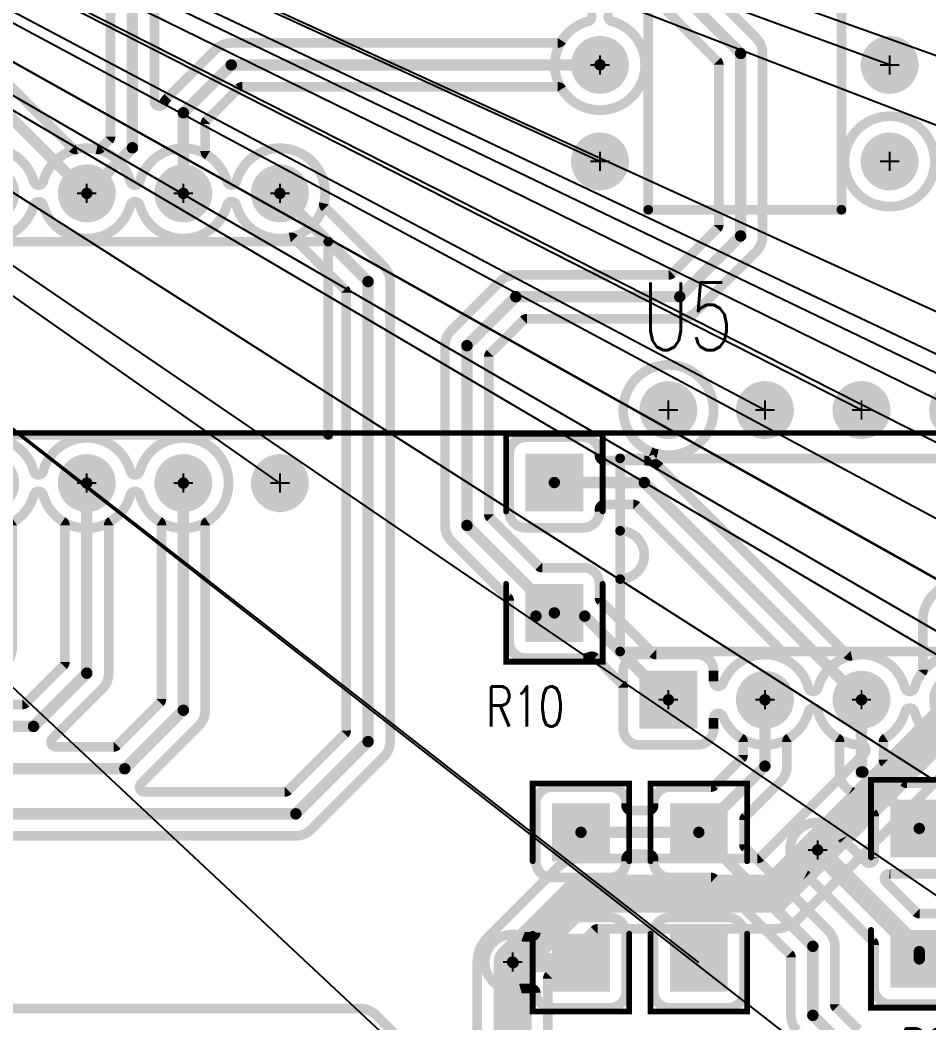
# Model space of a CAD drawing. Extents: x -6 to 155, y -5 to 91.
# Drawn here: x 77.44 to 101.35, y 27.2 to 53.58 of the extents above; entities that cross this region are included whole.
import ezdxf

# ---------------------------------------------------------------- set-up
doc = ezdxf.new("R2010")
doc.units = 0
for name, pattern in [('SIG_17', [2, 1, 1]), ('SIG_18', [2, 1, 1]), ('SIG_19', [2, 1, 1]), ('SIG_20', [2, 1, 1]), ('SIG_21', [2, 1, 1]), ('SIG_22', [2, 1, 1]), ('SIG_23', [2, 1, 1]), ('SIG_55', [2, 1, 1]), ('SIG_56', [2, 1, 1]), ('SIG_58', [2, 1, 1])]:
    doc.linetypes.add(name, pattern=pattern)
for name, color, linetype in [('2D_LINE_02', 4, 'CONTINUOUS'), ('2D_LINE_26', 3, 'CONTINUOUS'), ('DRIL_PLTE_THRU_01', 56, 'CONTINUOUS'), ('DRIL_PLTE_THRU_02', 136, 'CONTINUOUS'), ('DRIL_SYMBOL', 254, 'CONTINUOUS'), ('LINK_00', 6, 'CONTINUOUS'), ('PADS_BOT', 4, 'CONTINUOUS'), ('PADS_INNER', 2, 'CONTINUOUS'), ('PADS_TOP', 2, 'CONTINUOUS'), ('PART_NAME_01', 254, 'CONTINUOUS'), ('PART_TOP_2DLINE_00', 3, 'CONTINUOUS'), ('PART_TOP_2DLINE_01', 3, 'CONTINUOUS'), ('POUR_OUTLINE_01', 56, 'CONTINUOUS'), ('POUR_PADTHERM_01', 56, 'CONTINUOUS'), ('POUR_PADTHERM_02', 136, 'CONTINUOUS'), ('POUR_VOID_01', 56, 'CONTINUOUS'), ('POUR_VOID_02', 136, 'CONTINUOUS'), ('TRACE_01', 2, 'CONTINUOUS'), ('TRACE_02', 4, 'CONTINUOUS'), ('VIAPTS', 2, 'CONTINUOUS')]:
    doc.layers.add(name, color=color, linetype=linetype)
doc.styles.add('W0$2', font='simplex', dxfattribs={"width": 0.75})
doc.styles.add('W0$254', font='simplex', dxfattribs={"width": 0.75})

# ---------------------------------------------------------------- blocks, each defined once
blk = doc.blocks.new('DRAWING_17')
at = {"layer": '2D_LINE_02', "const_width": 0.1}
blk.add_lwpolyline([(0.545, 0), (78.475, 0), (78.475, -36.475), (0.545, -36.475)], close=True, dxfattribs=at)
blk = doc.blocks.new('DRAWING_39')
at = {"layer": '2D_LINE_26', "const_width": 0.1}
blk.add_lwpolyline([(-2, 0), (78.475, 0), (78.475, -36.475), (-2, -36.475)], close=True, dxfattribs=at)
blk = doc.blocks.new('POUR_VOID_154')
at = {"layer": 'POUR_VOID_02', "const_width": 0.254}
for points in [[(116.212, 40.193, 0.764635), (116.212, 39.947, -1.461345), (114.895, 38.164, 0.257032), (114.788, 38.223), (106.492, 38.223, 0.198912), (106.402, 38.186), (105.554, 37.338, 0.198912), (105.517, 37.248), (105.517, 36.532, 0.257032), (105.576, 36.425, -0.187436), (106.087, 35.732, 0.764635), (106.333, 35.732, -7.497387), (106.333, 35.108, 0.764635), (106.087, 35.108, -0.764634), (103.793, 35.108, 0.764635), (103.547, 35.108, -0.764634), (101.253, 35.108, 0.764635), (101.007, 35.108, -0.187436), (100.496, 34.415, 0.257032)], [(95.948, 42.688), (102.022, 36.614, 0.257031), (102.139, 36.58, -0.110923), (102.661, 36.58, 0.257031), (102.778, 36.614), (102.986, 36.822, 0.198912), (103.023, 36.912), (103.023, 44.327, 0.559619), (102.838, 44.44, -0.475553), (101.153, 45.188, 0.764635), (100.907, 45.188, -0.764634), (98.613, 45.188, 0.764635)], [(104.177, 44.298), (104.177, 37.842, 0.799777), (104.419, 37.787, -0.085765), (104.532, 37.948), (105.792, 39.208, -0.198912), (106.2, 39.377), (114.788, 39.377, 0.257032), (114.895, 39.436, -0.187436), (115.588, 39.947, 0.764635), (115.588, 40.193, -0.676141)]]:
    blk.add_lwpolyline(points, format="xyb", dxfattribs=at)
blk = doc.blocks.new('POUR_VOID_151')
at = {"layer": 'POUR_VOID_02', "const_width": 0.254}
blk.add_lwpolyline([(116.511, 29.72, 1), (118.889, 29.72, 1)], format="xyb", close=True, dxfattribs=at)
blk = doc.blocks.new('POUR_VOID_148')
at = {"layer": 'POUR_VOID_02', "const_width": 0.254}
blk.add_lwpolyline([(122.331, 36.26, 1), (124.709, 36.26, 1)], format="xyb", close=True, dxfattribs=at)
blk = doc.blocks.new('POUR_VOID_126')
at = {"layer": 'POUR_VOID_02', "const_width": 0.254}
blk.add_lwpolyline([(98.713, 28.112, -0.764634), (101.007, 28.112, 0.764635), (101.253, 28.112, -0.764634), (103.547, 28.112, 0.764635), (103.793, 28.112, -7.497387), (103.793, 27.488, 0.764635), (103.547, 27.488, -0.764634), (101.253, 27.488, 0.764635), (101.007, 27.488, -0.764634), (98.713, 27.488, 0.764635)], format="xyb", dxfattribs=at)
blk = doc.blocks.new('POUR_VOID_124')
at = {"layer": 'POUR_VOID_02', "const_width": 0.254}
for points in [[(125.78, 20.994), (122.28, 17.495), (121.13, 16.345, -0.198912), (120.475, 16.073), (115.837, 16.073, 0.198912), (115.747, 16.036), (114.564, 14.853, 0.198912), (114.527, 14.763), (114.527, 1.4, -0.198912), (114.255, 0.745), (110.755, -2.755, -0.198912), (110.1, -3.027), (43.8, -3.027, -0.198912)], [(112.673, 1.837), (112.673, 15.2, -0.198912), (112.945, 15.855), (114.745, 17.655, -0.198912), (115.4, 17.927), (120.038, 17.927, 0.198912), (120.128, 17.964), (120.97, 18.805), (122.858, 20.694, 0.665011), (122.77, 20.911, -0.336066), (121.633, 21.788, 0.764635), (121.387, 21.788, -0.721576), (119.134, 21.663, 0.827623), (118.889, 21.617), (118.889, 21.338, -0.414214), (118.462, 20.911), (116.938, 20.911, -0.414214), (116.511, 21.338), (116.511, 22.862, -0.414214), (116.938, 23.289), (118.462, 23.289, -0.414214), (118.889, 22.862), (118.889, 22.583, 0.827623), (119.134, 22.537, -0.721576), (121.387, 22.412, 0.764635), (121.633, 22.412, -0.764634), (123.927, 22.412, 0.764635), (124.173, 22.412, -1.571186), (125.817, 21.02, 0.08878)]]:
    blk.add_lwpolyline(points, format="xyb", dxfattribs=at)
blk = doc.blocks.new('POUR_OUTLINE_98')
for name in ['POUR_VOID_126', 'POUR_VOID_154', 'POUR_VOID_148', 'POUR_VOID_151', 'POUR_VOID_124']:
    blk.add_blockref(name, (0, 0))
blk = doc.blocks.new('POUR_PADTHERM_184')
at = {"layer": 'POUR_PADTHERM_02'}
for points in [[(107.48, 28.562), (107.48, 28.562, 1), (107.48, 28.562), (107.48, 28.562, 1), (107.48, 28.562)], [(106.718, 27.8), (106.718, 27.8, 1), (106.718, 27.8), (106.718, 27.8, 1), (106.718, 27.8)], [(108.242, 27.8), (108.242, 27.8, 1), (108.242, 27.8), (108.242, 27.8, 1), (108.242, 27.8)], [(107.48, 27.038), (107.48, 27.038, 1), (107.48, 27.038), (107.48, 27.038, 1), (107.48, 27.038)]]:
    blk.add_lwpolyline(points, format="xyb", dxfattribs=at)
blk = doc.blocks.new('POUR_PADTHERM_188')
at = {"layer": 'POUR_PADTHERM_02'}
for points in [[(123.52, 39.562), (123.52, 39.562, 1), (123.52, 39.562), (123.52, 39.562, 1), (123.52, 39.562)], [(122.758, 38.8), (122.758, 38.8, 1), (122.758, 38.8), (122.758, 38.8, 1), (122.758, 38.8)], [(124.282, 38.8), (124.282, 38.8, 1), (124.282, 38.8), (124.282, 38.8, 1), (124.282, 38.8)], [(123.52, 38.038), (123.52, 38.038, 1), (123.52, 38.038), (123.52, 38.038, 1), (123.52, 38.038)]]:
    blk.add_lwpolyline(points, format="xyb", dxfattribs=at)
blk = doc.blocks.new('POUR_PADTHERM_189')
at = {"layer": 'POUR_PADTHERM_02'}
for points in [[(115.9, 37.022), (115.9, 37.022, 1), (115.9, 37.022), (115.9, 37.022, 1), (115.9, 37.022)], [(115.138, 36.26), (115.138, 36.26, 1), (115.138, 36.26), (115.138, 36.26, 1), (115.138, 36.26)], [(116.662, 36.26), (116.662, 36.26, 1), (116.662, 36.26), (116.662, 36.26, 1), (116.662, 36.26)], [(115.9, 35.498), (115.9, 35.498, 1), (115.9, 35.498), (115.9, 35.498, 1), (115.9, 35.498)]]:
    blk.add_lwpolyline(points, format="xyb", dxfattribs=at)
blk = doc.blocks.new('POUR_PADTHERM_192')
at = {"layer": 'POUR_PADTHERM_02'}
for points in [[(120.24, 30.482), (120.24, 30.482, 1), (120.24, 30.482), (120.24, 30.482, 1), (120.24, 30.482)], [(119.478, 29.72), (119.478, 29.72, 1), (119.478, 29.72), (119.478, 29.72, 1), (119.478, 29.72)], [(121.002, 29.72), (121.002, 29.72, 1), (121.002, 29.72), (121.002, 29.72, 1), (121.002, 29.72)], [(120.24, 28.958), (120.24, 28.958, 1), (120.24, 28.958), (120.24, 28.958, 1), (120.24, 28.958)]]:
    blk.add_lwpolyline(points, format="xyb", dxfattribs=at)
blk = doc.blocks.new('POUR_PADTHERM_193')
at = {"layer": 'POUR_PADTHERM_02'}
for points in [[(122.78, 30.482), (122.78, 30.482, 1), (122.78, 30.482), (122.78, 30.482, 1), (122.78, 30.482)], [(122.018, 29.72), (122.018, 29.72, 1), (122.018, 29.72), (122.018, 29.72, 1), (122.018, 29.72)], [(123.542, 29.72), (123.542, 29.72, 1), (123.542, 29.72), (123.542, 29.72, 1), (123.542, 29.72)], [(122.78, 28.958), (122.78, 28.958, 1), (122.78, 28.958), (122.78, 28.958, 1), (122.78, 28.958)]]:
    blk.add_lwpolyline(points, format="xyb", dxfattribs=at)
blk = doc.blocks.new('POUR_HEADER_0')
for name in ['POUR_OUTLINE_98', 'POUR_PADTHERM_188', 'POUR_PADTHERM_189', 'POUR_PADTHERM_192', 'POUR_PADTHERM_193', 'POUR_PADTHERM_184']:
    blk.add_blockref(name, (-33.2, -64.3))
blk = doc.blocks.new('POUR_VOID_61')
at = {"layer": 'POUR_VOID_01', "const_width": 0.254}
for points in [[(126.272, 22.812, -1.208665), (124.173, 21.788, 0.764635), (123.927, 21.788, -0.187436), (123.416, 21.095, 0.257032), (123.357, 20.988), (123.357, 20.526, 0.198912), (123.394, 20.436), (123.89, 19.941, 0.198912), (123.98, 19.904), (125.062, 19.904, -0.414214)], [(125.062, 17.525), (123.538, 17.525, -0.011297), (123.519, 17.526, 0.684644), (123.423, 17.309), (124.221, 16.512, 0.198912), (124.311, 16.475), (125.062, 16.475, -0.414214)], [(125.062, 14.096), (123.538, 14.096, -0.414214), (123.111, 14.524), (123.111, 15.654, 0.198912), (123.074, 15.744), (121.35, 17.468, 0.086184), (121.314, 17.493, -1.420303), (122.282, 18.461, 0.086184), (122.307, 18.425), (122.895, 17.838, 0.684644), (123.111, 17.933, -0.011297), (123.111, 17.953), (123.111, 19.035, 0.198912), (123.074, 19.125), (122.519, 19.679, 0.066102), (122.493, 19.7, -0.268546), (122.203, 20.2), (122.203, 20.988, 0.257032), (122.144, 21.095, -0.187436), (121.633, 21.788, 0.764635), (121.387, 21.788, -0.187436), (120.876, 21.095, 0.257032), (120.817, 20.988), (120.817, 20.355, -0.198912), (120.648, 19.946), (119.726, 19.025, 0.198912), (119.689, 18.935), (119.689, 18.294, 0.198912), (119.726, 18.204), (121.908, 16.023, -0.198912), (122.077, 15.614), (122.077, 14.092, 0.198912), (122.114, 14.002), (122.702, 13.414, 0.198912)], [(121.092, 13.392, -0.198912), (120.923, 13.8), (120.923, 15.323, 0.198912), (120.886, 15.413), (118.91, 17.388, 0.198912), (118.82, 17.425), (117.738, 17.425, -0.414214), (117.311, 17.852), (117.311, 17.91, 0.414214), (117.184, 18.037), (116.716, 18.037, 0.414214), (116.589, 17.91), (116.589, 17.852, -0.414214), (116.162, 17.425), (114.638, 17.425, -0.414214), (114.211, 17.852), (114.211, 19.377, -0.414214), (114.638, 19.804), (116.162, 19.804, -0.414214), (116.589, 19.377), (116.589, 19.319, 0.414214), (116.716, 19.192), (117.184, 19.192, 0.414214), (117.311, 19.319), (117.311, 19.377, -0.414214), (117.738, 19.804), (118.82, 19.804, 0.198912), (118.91, 19.841), (119.626, 20.556, 0.198912), (119.663, 20.646), (119.663, 20.988, 0.257032), (119.604, 21.095, -0.158862), (119.134, 21.663, 0.827623), (118.889, 21.617), (118.889, 21.338, -0.414214), (118.462, 20.911), (116.938, 20.911, -0.414214), (116.511, 21.338), (116.511, 22.42, 0.198912), (116.474, 22.51), (115.777, 23.207, 0.310382), (115.635, 23.233, -0.104987), (115.462, 23.196), (113.938, 23.196, -0.414214), (113.511, 23.623), (113.511, 24.706, 0.198912), (113.474, 24.796), (111.992, 26.277, -0.198912), (111.823, 26.686), (111.823, 31.415, -0.198912), (111.992, 31.823), (113.277, 33.108, -0.198912), (113.686, 33.277), (117.708, 33.277, 0.198912), (117.798, 33.314), (118.986, 34.502, 0.198912), (119.023, 34.592), (119.023, 38.808, 0.198912), (118.986, 38.898), (117.158, 40.726, 0.198912)], [(116.212, 40.193, 0.764635), (116.212, 39.947, -7.497387), (115.588, 39.947, 0.764635), (115.588, 40.193, -0.764634)], [(117.768, 41.748), (120.008, 39.508, -0.198912), (120.177, 39.1), (120.177, 34.3, -0.198912), (120.008, 33.892), (118.408, 32.292, -0.198912), (118, 32.123), (113.977, 32.123, 0.198912), (113.887, 32.086), (113.014, 31.213, 0.198912), (112.977, 31.123), (112.977, 26.977, 0.198912), (113.014, 26.887), (114.29, 25.612, 0.198912), (114.38, 25.575), (115.462, 25.575, -0.414214), (115.889, 25.148), (115.889, 24.78, 0.198912), (115.926, 24.69), (117.29, 23.326, 0.198912), (117.38, 23.289), (118.462, 23.289, -0.414214), (118.889, 22.862), (118.889, 22.583, 0.827623), (119.134, 22.537, -0.361639), (120.469, 23.267, 0.740503), (120.583, 23.481), (116.864, 27.2, 0.198912), (116.774, 27.237), (116.016, 27.237, 0.414214), (115.889, 27.11), (115.889, 27.052, -0.414214), (115.462, 26.625), (113.938, 26.625, -0.414214), (113.511, 27.052), (113.511, 28.576, -0.414214), (113.938, 29.004), (115.462, 29.004, -0.414214), (115.889, 28.576), (115.889, 28.519, 0.414214), (116.016, 28.392), (117.066, 28.392, -0.043622), (117.166, 28.383, 0.20296), (117.262, 28.405, 0.202959), (117.326, 28.329, -0.079392), (117.474, 28.223), (122.402, 23.294, 0.257031), (122.519, 23.26, -0.401311), (123.927, 22.412, 0.764635), (124.173, 22.412, -0.094476), (124.368, 22.812, 0.161887), (124.393, 22.888), (124.393, 24.2, -0.198912), (124.665, 24.855), (126.865, 27.055, -0.198912)]]:
    blk.add_lwpolyline(points, format="xyb", dxfattribs=at)
blk = doc.blocks.new('POUR_VOID_57')
at = {"layer": 'POUR_VOID_01', "const_width": 0.254}
for points in [[(98.713, 35.732, -0.764634), (101.007, 35.732, 0.764635), (101.253, 35.732, -0.764634), (103.547, 35.732, 0.764635), (103.793, 35.732, -0.764634), (106.087, 35.732, 0.764635), (106.333, 35.732, -0.978115), (108.64, 35.159, 0.257031), (108.674, 35.042), (110.208, 33.508, -0.198912), (110.377, 33.1), (110.377, 21, -0.198912), (110.208, 20.592), (108.308, 18.692, -0.198912), (107.9, 18.523), (83.785, 18.523, -0.198912)], [(33.492, 13.977), (109.6, 13.977, -0.198912), (110.008, 13.808), (114.762, 9.054, 0.198912), (114.852, 9.017), (119.447, 9.017, 0.283718), (119.56, 9.087, -0.629371), (122.162, 9.041, 0.293284), (122.277, 8.967), (132.123, 8.967, 0.293284)]]:
    blk.add_lwpolyline(points, format="xyb", dxfattribs=at)
blk = doc.blocks.new('POUR_VOID_47')
at = {"layer": 'POUR_VOID_01', "const_width": 0.254}
blk.add_lwpolyline([(122.331, 36.26, 1), (124.709, 36.26, 1)], format="xyb", close=True, dxfattribs=at)
blk = doc.blocks.new('POUR_VOID_45')
at = {"layer": 'POUR_VOID_01', "const_width": 0.254}
blk.add_lwpolyline([(119.689, 15.947), (119.689, 14.424, -0.414214), (119.262, 13.996), (117.738, 13.996, -0.414214), (117.311, 14.424), (117.311, 15.947, -0.414214), (117.738, 16.375), (119.262, 16.375, -0.414214)], format="xyb", close=True, dxfattribs=at)
blk = doc.blocks.new('POUR_VOID_44')
at = {"layer": 'POUR_VOID_01', "const_width": 0.254}
blk.add_lwpolyline([(116.589, 15.947), (116.589, 14.424, -0.414214), (116.162, 13.996), (114.638, 13.996, -0.392155), (114.212, 14.391, 0.392155), (114.086, 14.508), (113.844, 14.508, 0.072462), (113.807, 14.503, -1.414824), (113.877, 15.872, 0.098098), (113.926, 15.863), (114.086, 15.863, 0.392155), (114.212, 15.98, -0.392155), (114.638, 16.375), (116.162, 16.375, -0.414214)], format="xyb", close=True, dxfattribs=at)
blk = doc.blocks.new('POUR_VOID_29')
at = {"layer": 'POUR_VOID_01', "const_width": 0.254}
blk.add_lwpolyline([(117.237, 28.625, -25.475415), (117.414, 28.566, 0.220877), (117.309, 28.546, 0.220877)], format="xyb", close=True, dxfattribs=at)
blk = doc.blocks.new('POUR_OUTLINE_22')
for name in ['POUR_VOID_57', 'POUR_VOID_61', 'POUR_VOID_47', 'POUR_VOID_29', 'POUR_VOID_44', 'POUR_VOID_45']:
    blk.add_blockref(name, (0, 0))
blk = doc.blocks.new('POUR_OUTLINE_90')
at = {"layer": 'POUR_OUTLINE_01', "const_width": 0.254}
blk.add_lwpolyline([(104.363, 22.117), (104.363, 26.688, 0.257032), (104.304, 26.795, -0.187436), (103.793, 27.488, 0.764635), (103.547, 27.488, -0.187436), (103.036, 26.795, 0.257032), (102.977, 26.688), (102.977, 22.8, -0.198912), (102.808, 22.392), (101.495, 21.079, 0.668179), (101.585, 20.862), (103.108, 20.862, 0.198912), (103.198, 20.899), (104.326, 22.027, 0.198912)], format="xyb", close=True, dxfattribs=at)
blk = doc.blocks.new('POUR_OUTLINE_91')
at = {"layer": 'POUR_OUTLINE_01', "const_width": 0.254}
blk.add_lwpolyline([(101.823, 23.092), (101.823, 26.688, 0.257032), (101.764, 26.795, -0.187436), (101.253, 27.488, 0.764635), (101.007, 27.488, -0.187436), (100.496, 26.795, 0.257032), (100.437, 26.688), (100.437, 23.46, -0.198912), (100.268, 23.052), (99.41, 22.194, 0.668179), (99.5, 21.977), (100.708, 21.977, 0.198912), (100.798, 22.014), (101.786, 23.002, 0.198912)], format="xyb", close=True, dxfattribs=at)
blk = doc.blocks.new('POUR_OUTLINE_97')
at = {"layer": 'POUR_OUTLINE_01', "const_width": 0.254}
blk.add_lwpolyline([(109.223, 21.292), (109.223, 32.808, 0.198912), (109.186, 32.898), (107.858, 34.226, 0.257031), (107.741, 34.26, -0.401311), (106.333, 35.108, 0.764635), (106.087, 35.108, -0.764634), (103.793, 35.108, 0.764635), (103.547, 35.108, -0.764634), (101.253, 35.108, 0.764635), (101.007, 35.108, -0.764634), (98.713, 35.108, 0.764635), (98.467, 35.108, -0.187436), (97.956, 34.415, 0.257032), (97.897, 34.308), (97.897, 32.9, -0.198912), (97.728, 32.492), (96.313, 31.077, -0.07275), (96.179, 30.977, 0.549084), (96.164, 30.763, -0.036835), (96.228, 30.708), (97.728, 29.208, -0.155437), (97.889, 28.897, 0.214895), (97.947, 28.81, -0.189754), (98.467, 28.112, 0.764635), (98.713, 28.112, -0.764634), (101.007, 28.112, 0.764635), (101.253, 28.112, -0.764634), (103.547, 28.112, 0.764635), (103.793, 28.112, -1.461345), (105.576, 26.795, 0.257032), (105.517, 26.688), (105.517, 21.825, -0.198912), (105.348, 21.417), (103.825, 19.894, 0.668179), (103.915, 19.677), (107.608, 19.677, 0.198912), (107.698, 19.714), (109.186, 21.202, 0.198912)], format="xyb", close=True, dxfattribs=at)
blk = doc.blocks.new('POUR_OUTLINE_10')
at = {"layer": 'POUR_OUTLINE_01', "const_width": 0.254}
blk.add_lwpolyline([(109.223, 21.292), (109.223, 32.808, 0.198912), (109.186, 32.898), (107.858, 34.226, 0.257031), (107.741, 34.26, -0.401311), (106.333, 35.108, 0.764635), (106.087, 35.108, -0.764634), (103.793, 35.108, 0.764635), (103.547, 35.108, -0.764634), (101.253, 35.108, 0.764635), (101.007, 35.108, -0.764634), (98.713, 35.108, 0.764635), (98.467, 35.108, -0.187436), (97.956, 34.415, 0.257032), (97.897, 34.308), (97.897, 32.9, -0.198912), (97.728, 32.492), (96.313, 31.077, -0.07275), (96.179, 30.977, 0.549084), (96.164, 30.763, -0.036835), (96.228, 30.708), (97.728, 29.208, -0.155437), (97.889, 28.897, 0.214895), (97.947, 28.81, -0.189754), (98.467, 28.112, 0.764635), (98.713, 28.112, -0.764634), (101.007, 28.112, 0.764635), (101.253, 28.112, -0.764634), (103.547, 28.112, 0.764635), (103.793, 28.112, -1.461345), (105.576, 26.795, 0.257032), (105.517, 26.688), (105.517, 21.825, -0.198912), (105.348, 21.417), (103.825, 19.894, 0.668179), (103.915, 19.677), (107.608, 19.677, 0.198912), (107.698, 19.714), (109.186, 21.202, 0.198912)], format="xyb", close=True, dxfattribs=at)
blk = doc.blocks.new('POUR_PADTHERM_20')
at = {"layer": 'POUR_PADTHERM_01'}
for points in [[(107.48, 28.562), (107.48, 28.562, 1), (107.48, 28.562), (107.48, 28.562, 1), (107.48, 28.562)], [(106.718, 27.8), (106.718, 27.8, 1), (106.718, 27.8), (106.718, 27.8, 1), (106.718, 27.8)], [(108.242, 27.8), (108.242, 27.8, 1), (108.242, 27.8), (108.242, 27.8, 1), (108.242, 27.8)], [(107.48, 27.038), (107.48, 27.038, 1), (107.48, 27.038), (107.48, 27.038, 1), (107.48, 27.038)]]:
    blk.add_lwpolyline(points, format="xyb", dxfattribs=at)
blk = doc.blocks.new('POUR_HEADER_1')
for name in ['POUR_OUTLINE_22', 'POUR_OUTLINE_97', 'POUR_OUTLINE_10', 'POUR_PADTHERM_20', 'POUR_OUTLINE_91', 'POUR_OUTLINE_90']:
    blk.add_blockref(name, (-32.3, -65.7))
blk = doc.blocks.new('SMOOTH_0$254')
at = {"const_width": 0.127}
blk.add_lwpolyline([(-0.0635, 0, 1), (0.0635, 0, 1)], format="xyb", close=True, dxfattribs=at)
blk = doc.blocks.new('PART_BODY_TOP_44')
at = {"layer": 'PART_TOP_2DLINE_00', "const_width": 0.254}
blk.add_lwpolyline([(-1.27, 1.27), (16.51, 1.27), (16.51, 6.35), (-1.27, 6.35)], close=True, dxfattribs=at)
at = {"layer": 'PART_TOP_2DLINE_01', "const_width": 0.254}
blk.add_lwpolyline([(-1.27, 4.445), (-1.27, 4.445, -1), (-1.27, 3.175), (-1.27, 3.175)], format="xyb", dxfattribs=at)
at = {"layer": 'PART_TOP_2DLINE_00'}
for p in [(-1.27, 6.35), (16.51, 6.35), (-1.27, 1.27), (16.51, 1.27)]:
    blk.add_blockref('SMOOTH_0$254', p, dxfattribs=at)
at = {"layer": 'PART_TOP_2DLINE_01'}
for p in [(-1.27, 4.445), (-1.27, 4.445), (-1.27, 3.175), (-1.27, 3.175)]:
    blk.add_blockref('SMOOTH_0$254', p, dxfattribs=at)
blk = doc.blocks.new('DRIL_SYMBOL_0$889')
at = {"layer": 'DRIL_SYMBOL', "const_width": 0.0508}
for points in [[(0, -0.254), (0, 0.254)], [(-0.254, 0), (0.254, 0)]]:
    blk.add_lwpolyline(points, dxfattribs=at)
blk = doc.blocks.new('DRIL_HOLE_0$889')
at = {"const_width": 0.4445}
blk.add_lwpolyline([(-0.22225, 0, 1), (0.22225, 0, 1)], format="xyb", close=True, dxfattribs=at)
blk.add_blockref('DRIL_SYMBOL_0$889', (0, 0))
blk = doc.blocks.new('PAD_1')
at = {"const_width": 0.762}
blk.add_lwpolyline([(0, -0.381, 1), (0, 0.381, 1)], format="xyb", close=True, dxfattribs=at)
blk = doc.blocks.new('PAD_2')
at = {"const_width": 1.524}
blk.add_lwpolyline([(-0.762, 0), (0.762, 0)], dxfattribs=at)
blk = doc.blocks.new('STK_TOP_14')
at = {"layer": 'DRIL_PLTE_THRU_01'}
blk.add_blockref('DRIL_HOLE_0$889', (0, 0), dxfattribs=at)
at = {"layer": 'DRIL_PLTE_THRU_02'}
blk.add_blockref('DRIL_HOLE_0$889', (0, 0), dxfattribs=at)
at = {"layer": 'PADS_BOT'}
blk.add_blockref('PAD_2', (0, 0), dxfattribs=at)
at = {"layer": 'PADS_INNER'}
blk.add_blockref('PAD_1', (0, 0), dxfattribs=at)
at = {"layer": 'PADS_TOP'}
blk.add_blockref('PAD_2', (0, 0), dxfattribs=at)
blk = doc.blocks.new('STK_TOP_13')
at = {"layer": 'DRIL_PLTE_THRU_01'}
blk.add_blockref('DRIL_HOLE_0$889', (0, 0), dxfattribs=at)
at = {"layer": 'DRIL_PLTE_THRU_02'}
blk.add_blockref('DRIL_HOLE_0$889', (0, 0), dxfattribs=at)
at = {"layer": 'PADS_BOT'}
blk.add_blockref('PAD_1', (0, 0), dxfattribs=at)
at = {"layer": 'PADS_INNER'}
blk.add_blockref('PAD_1', (0, 0), dxfattribs=at)
at = {"layer": 'PADS_TOP'}
blk.add_blockref('PAD_1', (0, 0), dxfattribs=at)
blk = doc.blocks.new('SYM_TOP_26')
for name, p in [('STK_TOP_13', (0, 7.62)), ('STK_TOP_13', (2.54, 7.62)), ('STK_TOP_13', (5.08, 7.62)), ('STK_TOP_13', (7.62, 7.62)), ('STK_TOP_13', (10.16, 7.62)), ('STK_TOP_13', (12.7, 7.62)), ('STK_TOP_13', (15.24, 7.62)), ('PART_BODY_TOP_44', (0, 0)), ('STK_TOP_14', (0, 0)), ('STK_TOP_13', (2.54, 0)), ('STK_TOP_13', (5.08, 0)), ('STK_TOP_13', (7.62, 0)), ('STK_TOP_13', (10.16, 0)), ('STK_TOP_13', (12.7, 0)), ('STK_TOP_13', (15.24, 0))]:
    blk.add_blockref(name, p)
blk = doc.blocks.new('PART_TOP_19')
blk.add_blockref('SYM_TOP_26', (0, 0))
at = {"layer": 'PART_NAME_01', "style": 'W0$254', "width": 0.75}
blk.add_text('U5', height=1.778, dxfattribs=at).set_placement((-0.7, 9.2))
blk = doc.blocks.new('SMOOTH_0$1524')
at = {"const_width": 0.0762}
blk.add_lwpolyline([(-0.0381, 0, 1), (0.0381, 0, 1)], format="xyb", close=True, dxfattribs=at)
blk = doc.blocks.new('PART_BODY_TOP_26')
at = {"layer": 'PART_TOP_2DLINE_00', "const_width": 0.1524}
for points in [[(-0.9525, 1.27), (-2.9972, 1.27), (-2.9972, -1.27), (-0.9525, -1.27)], [(0.9525, 1.27), (2.9972, 1.27), (2.9972, -1.27), (0.9525, -1.27)]]:
    blk.add_lwpolyline(points, dxfattribs=at)
at = {"layer": 'PART_TOP_2DLINE_00'}
for p in [(-2.9972, 1.27), (-0.9525, 1.27), (0.9525, 1.27), (2.9972, 1.27), (-2.9972, -1.27), (-0.9525, -1.27), (0.9525, -1.27), (2.9972, -1.27)]:
    blk.add_blockref('SMOOTH_0$1524', p, dxfattribs=at)
blk = doc.blocks.new('DRIL_HOLE_0')
blk.add_lwpolyline([(0, 0, 1), (0, 0, 1)], format="xyb", close=True)
blk = doc.blocks.new('PAD_5')
blk.add_lwpolyline([(0, 0, 1), (0, 0, 1)], format="xyb", close=True)
blk = doc.blocks.new('STK_TOP_23')
at = {"layer": 'DRIL_PLTE_THRU_01'}
blk.add_blockref('DRIL_HOLE_0', (0, 0), dxfattribs=at)
at = {"layer": 'DRIL_PLTE_THRU_02'}
blk.add_blockref('DRIL_HOLE_0', (0, 0), dxfattribs=at)
at = {"layer": 'PADS_BOT'}
blk.add_blockref('PAD_5', (0, 0), dxfattribs=at)
at = {"layer": 'PADS_INNER'}
blk.add_blockref('PAD_5', (0, 0), dxfattribs=at)
at = {"layer": 'PADS_TOP'}
blk.add_blockref('PAD_2', (0, 0), dxfattribs=at)
blk = doc.blocks.new('SYM_TOP_11')
for name, p in [('PART_BODY_TOP_26', (0, 0)), ('STK_TOP_23', (-1.7145, 0)), ('STK_TOP_23', (1.7145, 0))]:
    blk.add_blockref(name, p)
blk = doc.blocks.new('PART_TOP_21')
blk.add_blockref('SYM_TOP_11', (0, 0))
at = {"layer": 'PART_NAME_01', "style": 'W0$2', "width": 0.75}
blk.add_text('R8', height=1.05, rotation=270, dxfattribs=at).set_placement((-4.6, 0.5))
blk = doc.blocks.new('PART_TOP_23')
blk.add_blockref('SYM_TOP_11', (0, 0))
at = {"layer": 'PART_NAME_01', "style": 'W0$2', "width": 0.75}
blk.add_text('R6', height=1.05, rotation=270, dxfattribs=at).set_placement((-4.6, 0.5))
blk = doc.blocks.new('PART_TOP_24')
blk.add_blockref('SYM_TOP_11', (0, 0))
at = {"layer": 'PART_NAME_01', "style": 'W0$2', "width": 0.75}
blk.add_text('R7', height=1.05, rotation=270, dxfattribs=at).set_placement((-4.6, 0.7))
blk = doc.blocks.new('PART_TOP_25')
blk.add_blockref('SYM_TOP_26', (0, 0))
at = {"layer": 'PART_NAME_01', "style": 'W0$254', "width": 0.75}
blk.add_text('U9', height=1.778, rotation=90, dxfattribs=at).set_placement((-2.2, 2.7))
blk = doc.blocks.new('PART_BODY_TOP_43')
at = {"layer": 'PART_TOP_2DLINE_00', "const_width": 0.254}
blk.add_lwpolyline([(-1.27, 1.27), (19.05, 1.27), (19.05, 6.35), (-1.27, 6.35)], close=True, dxfattribs=at)
at = {"layer": 'PART_TOP_2DLINE_01', "const_width": 0.254}
blk.add_lwpolyline([(-1.27, 4.445), (-1.27, 4.445, -1), (-1.27, 3.175), (-1.27, 3.175)], format="xyb", dxfattribs=at)
at = {"layer": 'PART_TOP_2DLINE_00'}
for p in [(-1.27, 6.35), (19.05, 6.35), (-1.27, 1.27), (19.05, 1.27)]:
    blk.add_blockref('SMOOTH_0$254', p, dxfattribs=at)
at = {"layer": 'PART_TOP_2DLINE_01'}
for p in [(-1.27, 4.445), (-1.27, 4.445), (-1.27, 3.175), (-1.27, 3.175)]:
    blk.add_blockref('SMOOTH_0$254', p, dxfattribs=at)
blk = doc.blocks.new('SYM_TOP_25')
for name, p in [('STK_TOP_13', (0, 7.62)), ('STK_TOP_13', (2.54, 7.62)), ('STK_TOP_13', (5.08, 7.62)), ('STK_TOP_13', (7.62, 7.62)), ('STK_TOP_13', (10.16, 7.62)), ('STK_TOP_13', (12.7, 7.62)), ('STK_TOP_13', (15.24, 7.62)), ('STK_TOP_13', (17.78, 7.62)), ('PART_BODY_TOP_43', (0, 0)), ('STK_TOP_14', (0, 0)), ('STK_TOP_13', (2.54, 0)), ('STK_TOP_13', (5.08, 0)), ('STK_TOP_13', (7.62, 0)), ('STK_TOP_13', (10.16, 0)), ('STK_TOP_13', (12.7, 0)), ('STK_TOP_13', (15.24, 0)), ('STK_TOP_13', (17.78, 0))]:
    blk.add_blockref(name, p)
blk = doc.blocks.new('PART_TOP_26')
blk.add_blockref('SYM_TOP_25', (0, 0))
at = {"layer": 'PART_NAME_01', "style": 'W0$254', "width": 0.75}
blk.add_text('U6', height=1.778, dxfattribs=at).set_placement((-1.4, 9.5))
blk = doc.blocks.new('PART_TOP_42')
blk.add_blockref('SYM_TOP_11', (0, 0))
at = {"layer": 'PART_NAME_01', "style": 'W0$2', "width": 0.75}
blk.add_text('R10', height=1.05, rotation=270, dxfattribs=at).set_placement((-4.7, 1.8))
blk = doc.blocks.new('SMOOTH_0$3')
at = {"const_width": 0.15}
blk.add_lwpolyline([(-0.075, 0, 1), (0.075, 0, 1)], format="xyb", close=True, dxfattribs=at)
blk = doc.blocks.new('TRACE_106')
at = {"layer": 'TRACE_01', "linetype": 'SIG_19', "const_width": 0.3}
blk.add_lwpolyline([(89.2, 40.2855), (89.2, 45.0145), (90.4855, 46.3), (94.8, 46.3), (96.4, 47.9), (96.4, 52.7)], dxfattribs=at)
at = {"layer": 'TRACE_01'}
for p in [(96.4, 52.7), (96.4, 47.9), (90.4855, 46.3), (94.8, 46.3), (89.2, 45.0145), (89.2, 40.2855)]:
    blk.add_blockref('SMOOTH_0$3', p, dxfattribs=at)
blk = doc.blocks.new('TRACE_104')
at = {"layer": 'TRACE_01', "linetype": 'SIG_19', "const_width": 0.3}
blk.add_lwpolyline([(89.2, 40.2855), (91.5, 37.9855)], dxfattribs=at)
at = {"layer": 'TRACE_01'}
for p in [(89.2, 40.2855), (91.5, 37.9855)]:
    blk.add_blockref('SMOOTH_0$3', p, dxfattribs=at)
blk = doc.blocks.new('TRACE_96')
at = {"layer": 'TRACE_01', "linetype": 'SIG_19', "const_width": 0.3}
blk.add_lwpolyline([(91.0145, 37.9), (91.5, 37.9855)], dxfattribs=at)
at = {"layer": 'TRACE_01'}
for p in [(91.0145, 37.9), (91.5, 37.9855)]:
    blk.add_blockref('SMOOTH_0$3', p, dxfattribs=at)
blk = doc.blocks.new('TRACE_72')
at = {"layer": 'TRACE_01', "linetype": 'SIG_19', "const_width": 0.3}
blk.add_lwpolyline([(91.0145, 37.9), (92.3, 37.9), (94.5, 35.7)], dxfattribs=at)
at = {"layer": 'TRACE_01'}
for p in [(91.0145, 37.9), (92.3, 37.9), (94.5, 35.7)]:
    blk.add_blockref('SMOOTH_0$3', p, dxfattribs=at)
blk = doc.blocks.new('TRACE_90')
at = {"layer": 'TRACE_01', "linetype": 'SIG_19', "const_width": 0.3}
blk.add_lwpolyline([(92.7, 54.94), (94.16, 54.94), (96.4, 52.7)], dxfattribs=at)
at = {"layer": 'TRACE_01'}
for p in [(92.7, 54.94), (94.16, 54.94), (96.4, 52.7)]:
    blk.add_blockref('SMOOTH_0$3', p, dxfattribs=at)
blk = doc.blocks.new('TRACE_94')
at = {"layer": 'TRACE_01', "linetype": 'SIG_21', "const_width": 0.3}
blk.add_lwpolyline([(84.28, 49.02), (86.6, 46.7)], dxfattribs=at)
at = {"layer": 'TRACE_01'}
for p in [(84.28, 49.02), (86.6, 46.7)]:
    blk.add_blockref('SMOOTH_0$3', p, dxfattribs=at)
blk = doc.blocks.new('TRACE_92')
at = {"layer": 'TRACE_01', "linetype": 'SIG_21', "const_width": 0.3}
blk.add_lwpolyline([(45.485, 48.08), (45.485, 38.8), (46.2, 38.085), (55.2, 38.085), (60.585, 32.7), (84.7, 32.7), (86.6, 34.6), (86.6, 46.7)], dxfattribs=at)
at = {"layer": 'TRACE_01'}
for p in [(86.6, 46.7), (86.6, 34.6), (84.7, 32.7)]:
    blk.add_blockref('SMOOTH_0$3', p, dxfattribs=at)
blk = doc.blocks.new('SMOOTH_1')
at = {"const_width": 0.5}
blk.add_lwpolyline([(-0.25, 0, 1), (0.25, 0, 1)], format="xyb", close=True, dxfattribs=at)
blk = doc.blocks.new('TRACE_376')
at = {"layer": 'TRACE_02', "linetype": 'SIG_55', "const_width": 1}
blk.add_lwpolyline([(86.9, 11.5), (90.4, 15), (90.4, 28.8)], dxfattribs=at)
at = {"layer": 'TRACE_02'}
for p in [(90.4, 28.8), (90.4, 15), (86.9, 11.5)]:
    blk.add_blockref('SMOOTH_1', p, dxfattribs=at)
blk = doc.blocks.new('SMOOTH_0$5')
at = {"const_width": 0.25}
blk.add_lwpolyline([(-0.125, 0, 1), (0.125, 0, 1)], format="xyb", close=True, dxfattribs=at)
blk = doc.blocks.new('TRACE_258')
at = {"layer": 'TRACE_01', "linetype": 'SIG_55', "const_width": 0.5}
blk.add_lwpolyline([(90.4145, 28.7855), (92.2, 28.7855)], dxfattribs=at)
at = {"layer": 'TRACE_01'}
for p in [(90.4145, 28.7855), (92.2, 28.7855)]:
    blk.add_blockref('SMOOTH_0$5', p, dxfattribs=at)
blk = doc.blocks.new('TRACE_346')
at = {"layer": 'TRACE_02', "linetype": 'SIG_58', "const_width": 0.3}
blk.add_lwpolyline([(80.4, 50.22), (80.4, 65.42), (79.1, 66.72)], dxfattribs=at)
at = {"layer": 'TRACE_02'}
for p in [(79.1, 66.72), (80.4, 65.42), (80.4, 50.22)]:
    blk.add_blockref('SMOOTH_0$3', p, dxfattribs=at)
blk = doc.blocks.new('TRACE_370')
at = {"layer": 'TRACE_02', "linetype": 'SIG_58', "const_width": 0.3}
blk.add_lwpolyline([(79.2, 49.02), (80.4, 50.22)], dxfattribs=at)
at = {"layer": 'TRACE_02'}
for p in [(80.4, 50.22), (79.2, 49.02)]:
    blk.add_blockref('SMOOTH_0$3', p, dxfattribs=at)
blk = doc.blocks.new('DRIL_SYMBOL_0$3')
at = {"layer": 'DRIL_SYMBOL', "const_width": 0.0508}
for points in [[(0, -0.254), (0, 0.254)], [(-0.254, 0), (0.254, 0)]]:
    blk.add_lwpolyline(points, dxfattribs=at)
blk = doc.blocks.new('DRIL_HOLE_0$3')
at = {"const_width": 0.15}
blk.add_lwpolyline([(-0.075, 0, 1), (0.075, 0, 1)], format="xyb", close=True, dxfattribs=at)
blk.add_blockref('DRIL_SYMBOL_0$3', (0, 0))
blk = doc.blocks.new('PAD_19')
at = {"const_width": 0.3}
blk.add_lwpolyline([(0, -0.15, 1), (0, 0.15, 1)], format="xyb", close=True, dxfattribs=at)
blk = doc.blocks.new('STK_TOP_3')
at = {"layer": 'DRIL_PLTE_THRU_01'}
blk.add_blockref('DRIL_HOLE_0$3', (0, 0), dxfattribs=at)
at = {"layer": 'DRIL_PLTE_THRU_02'}
blk.add_blockref('DRIL_HOLE_0$3', (0, 0), dxfattribs=at)
at = {"layer": 'PADS_BOT'}
blk.add_blockref('PAD_19', (0, 0), dxfattribs=at)
at = {"layer": 'PADS_INNER'}
blk.add_blockref('PAD_19', (0, 0), dxfattribs=at)
at = {"layer": 'PADS_TOP'}
blk.add_blockref('PAD_19', (0, 0), dxfattribs=at)
blk = doc.blocks.new('SYM_TOP_1')
blk.add_blockref('STK_TOP_3', (0, 0))

msp = doc.modelspace()

# ---------------------------------------------------------------- linework, layer by layer
at = {"layer": 'LINK_00', "linetype": 'SIG_56'}
for p in [(113.7, 36.3), (84.28, 41.4), (100.32, 52.4), (92.7, 49.86), (95.3, 28.7855), (104, 28.8855), (118.1, 22.9855), (97.04, 43.32), (99.58, 43.32), (102.12, 43.32), (104.66, 43.32), (107.2, 43.32), (107.2, 35.7), (104.66, 35.7), (118.3145, 29.5), (108.8, 48.02), (125.1, 44.2), (110.35, 16.96), (97.65, 16.96), (121.94, 29.52), (127.02, 21.9), (127.02, 32.06)]:
    msp.add_line(p, (33.33, 77.065), dxfattribs=at)
at = {"layer": 'TRACE_01', "linetype": 'SIG_22', "const_width": 0.3}
msp.add_lwpolyline([(46.285, 48.08), (46.285, 39.515), (46.8, 39), (55.7, 39), (60.815, 33.885), (80.2, 33.885), (81.74, 35.425), (81.74, 41.4)], dxfattribs=at)
at = {"layer": 'TRACE_01', "linetype": 'SIG_23', "const_width": 0.3}
msp.add_lwpolyline([(47.085, 48.08), (47.085, 40.4), (47.585, 39.9), (56.4, 39.9), (61.3, 35), (77.8, 35), (79.2, 36.4), (79.2, 41.4)], dxfattribs=at)
at = {"layer": 'TRACE_01', "linetype": 'SIG_18', "const_width": 0.3}
for points in [[(91.5, 41.4145), (93.8655, 41.4145), (99.58, 35.7)], [(99.58, 35.7), (99.58, 33.8), (99.6145, 33.8), (101.1, 32.3145)], [(101.1, 32.3145), (104, 32.3145)]]:
    msp.add_lwpolyline(points, dxfattribs=at)
at = {"layer": 'TRACE_01', "linetype": 'SIG_17', "const_width": 0.3}
for points in [[(95.3, 32.2145), (97.04, 33.9545), (97.04, 35.7)], [(92.2, 32.2145), (95.3, 32.2145)], [(95.3, 32.2145), (98.3, 29.2145), (98.3, 27.4), (99.3, 26.4), (111.3855, 26.4)]]:
    msp.add_lwpolyline(points, dxfattribs=at)
at = {"layer": 'TRACE_01', "linetype": 'SIG_55'}
for points, const_width in [([(98.425, 31.75), (101.1, 29.075)], 0.5), ([(101.1, 28.8855), (101.1, 29.075)], 0.3), ([(90.4, 28.8), (90.4145, 28.7855)], 0.3)]:
    msp.add_lwpolyline(points, dxfattribs=dict(at, const_width=const_width))
at = {"layer": 'TRACE_02', "linetype": 'SIG_58', "const_width": 0.3}
msp.add_lwpolyline([(79.2, 49.02), (72.34, 55.88), (69.215, 55.88)], dxfattribs=at)
at = {"layer": 'TRACE_02', "linetype": 'SIG_20', "const_width": 0.3}
msp.add_lwpolyline([(81.74, 49.02), (81.74, 51.14), (83, 52.4), (92.7, 52.4)], dxfattribs=at)
at = {"layer": 'TRACE_02', "linetype": 'SIG_55', "const_width": 1}
for points in [[(98.425, 31.75), (102.12, 35.445)], [(90.4, 28.8), (92.2, 30.6), (97.275, 30.6), (98.425, 31.75)]]:
    msp.add_lwpolyline(points, dxfattribs=at)

# ---------------------------------------------------------------- block references
at = {"linetype": 'SIG_56'}
for name, p in [('POUR_HEADER_0', (10, 77.9)), ('POUR_HEADER_1', (9.1, 79.3))]:
    msp.add_blockref(name, p, dxfattribs=at)
for name, p in [('DRAWING_17', (28.03, 79.215)), ('DRAWING_39', (27.92, 79.17)), ('TRACE_346', (0, 0)), ('TRACE_90', (0, 0)), ('TRACE_106', (0, 0)), ('PART_TOP_26', (66.5, 41.4)), ('TRACE_370', (0, 0)), ('TRACE_94', (0, 0)), ('TRACE_92', (0, 0)), ('PART_TOP_19', (94.5, 35.7)), ('TRACE_104', (0, 0)), ('TRACE_96', (0, 0)), ('TRACE_72', (0, 0)), ('TRACE_376', (0, 0)), ('TRACE_258', (0, 0))]:
    msp.add_blockref(name, p)
for name, p, rotation in [('PART_TOP_25', (92.7, 65.1), 270), ('PART_TOP_42', (91.5, 39.7), 90), ('PART_TOP_21', (101.1, 30.6), 90), ('PART_TOP_23', (92.2, 30.5), 90), ('PART_TOP_24', (95.3, 30.5), 90)]:
    msp.add_blockref(name, p, dxfattribs=dict(rotation=rotation))
at = {"layer": 'TRACE_01'}
for name, p in [('SMOOTH_0$3', (79.2, 41.4)), ('SMOOTH_0$3', (81.74, 41.4)), ('SMOOTH_0$3', (91.5, 41.4145)), ('SMOOTH_0$3', (93.8655, 41.4145)), ('SMOOTH_0$3', (79.2, 36.4)), ('SMOOTH_0$3', (97.04, 35.7)), ('SMOOTH_0$3', (99.58, 35.7)), ('SMOOTH_0$3', (99.58, 35.7)), ('SMOOTH_0$3', (81.74, 35.425)), ('SMOOTH_0$3', (77.8, 35)), ('SMOOTH_0$3', (80.2, 33.885)), ('SMOOTH_0$3', (97.04, 33.9545)), ('SMOOTH_0$3', (99.58, 33.8)), ('SMOOTH_0$3', (99.6145, 33.8)), ('SMOOTH_0$3', (101.1, 32.3145)), ('SMOOTH_0$3', (101.1, 32.3145)), ('SMOOTH_0$3', (92.2, 32.2145)), ('SMOOTH_0$3', (95.3, 32.2145)), ('SMOOTH_0$3', (95.3, 32.2145)), ('SMOOTH_0$3', (95.3, 32.2145)), ('SMOOTH_0$5', (98.425, 31.75)), ('SMOOTH_0$3', (98.3, 29.2145)), ('SMOOTH_0$5', (101.1, 29.075)), ('SMOOTH_0$3', (101.1, 29.075)), ('SMOOTH_0$3', (101.1, 28.8855)), ('SMOOTH_0$3', (90.4, 28.8)), ('SMOOTH_0$3', (90.4145, 28.7855)), ('SMOOTH_0$3', (98.3, 27.4))]:
    msp.add_blockref(name, p, dxfattribs=at)
at = {"layer": 'TRACE_02'}
for name, p in [('SMOOTH_0$3', (83, 52.4)), ('SMOOTH_0$3', (92.7, 52.4)), ('SMOOTH_0$3', (81.74, 51.14)), ('SMOOTH_0$3', (79.2, 49.02)), ('SMOOTH_0$3', (81.74, 49.02)), ('SMOOTH_1', (98.425, 31.75)), ('SMOOTH_1', (98.425, 31.75)), ('SMOOTH_1', (92.2, 30.6)), ('SMOOTH_1', (97.275, 30.6)), ('SMOOTH_1', (90.4, 28.8))]:
    msp.add_blockref(name, p, dxfattribs=at)
at = {"layer": 'VIAPTS', "linetype": 'SIG_55'}
for p in [(98.425, 31.75), (90.4, 28.8)]:
    msp.add_blockref('SYM_TOP_1', p, dxfattribs=at)

doc.saveas('drawing.dxf')
